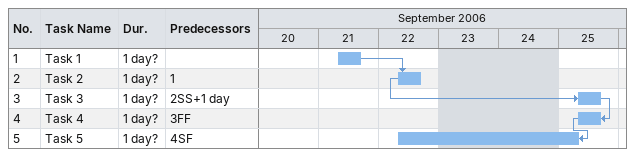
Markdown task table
| ID | Task | Duration | Start | Finish | Predecessors |
|---|---|---|---|---|---|
| 1 | Task 1 | 1d? | 2006-09-21 | 2006-09-21 |  |
| 2 | Task 2 | 1d? | 2006-09-22 | 2006-09-22 | 1 |
| 3 | Task 3 | 1d? | 2006-09-25 | 2006-09-25 | 2SS+1d |
| 4 | Task 4 | 1d? | 2006-09-25 | 2006-09-25 | 3FF |
| 5 | Task 5 | 1d? | 2006-09-22 | 2006-09-25 | 4SF |
